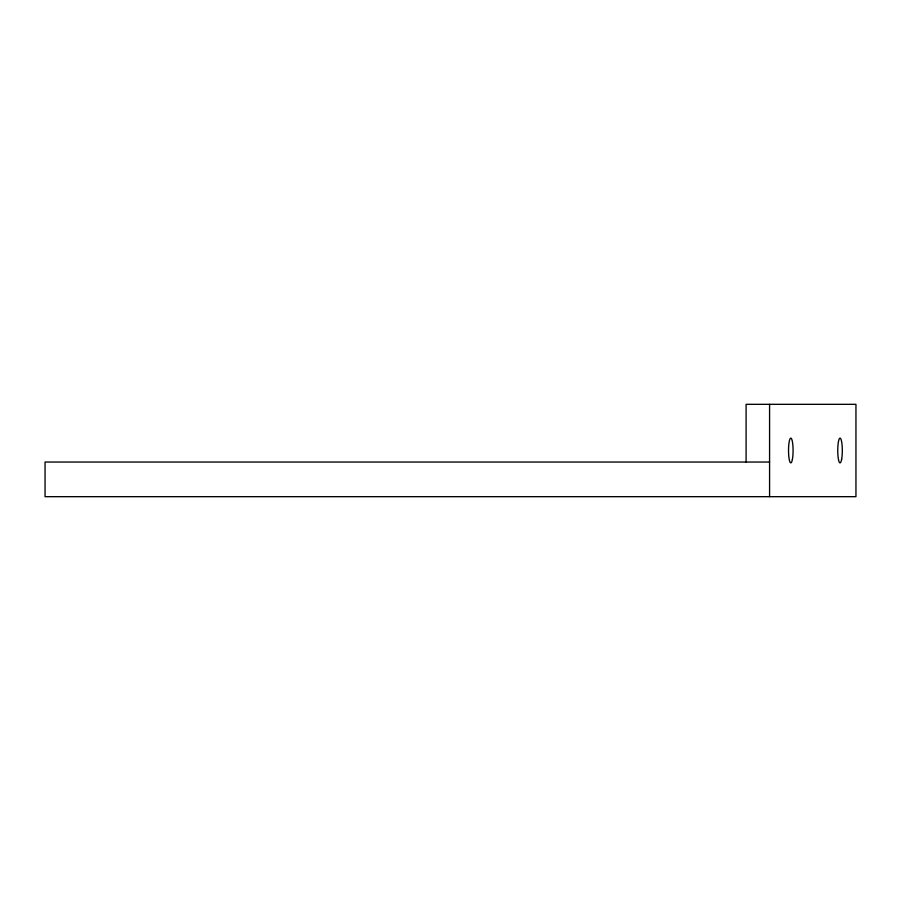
<?xml version="1.0" encoding="UTF-8"?>
<svg xmlns="http://www.w3.org/2000/svg" width="901" height="901" viewBox="0 0 901 901"><rect width="100%" height="100%" fill="white"/><g stroke="black" fill="none" stroke-linecap="round" stroke-linejoin="round"><path stroke-width="1.35" d="M769.578 462.044L45.05 462.044L45.05 496.676L855.95 496.676L855.95 404.324L746.096 404.324L746.096 462.044M769.578 404.324L769.578 496.676M792.418 459.273A12.411 2.286 -90 0 0 791.393 438.517A12.411 2.286 -90 0 0 788.6 453.71A12.411 2.286 -90 0 0 792.418 459.273M841.647 459.273A12.411 2.286 -90 0 0 840.622 438.517A12.411 2.286 -90 0 0 837.829 453.71A12.411 2.286 -90 0 0 841.647 459.273"/></g></svg>
